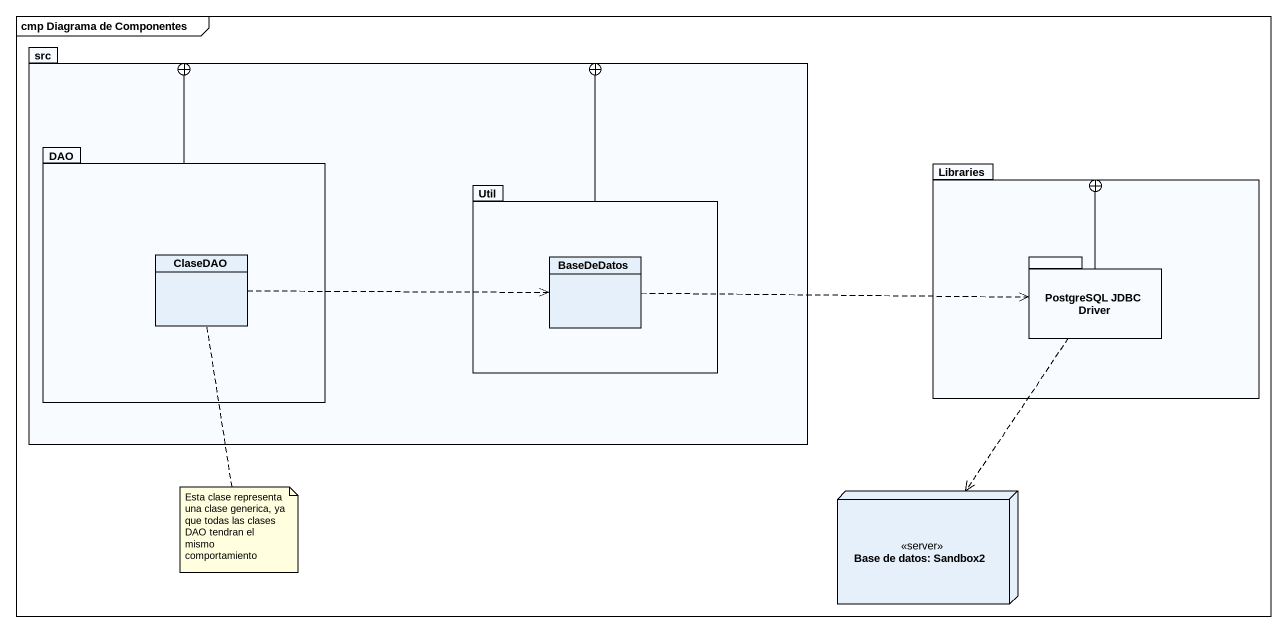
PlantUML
@startuml
mainframe cmp Diagrama de Componentes
allowmixing
hide circle
hide empty members
package src {
  package DAO {
    class ClaseDAO
  }
  package Util {
    class BaseDeDatos
  }
}
package Libraries {
  package "PostgreSQL JDBC Driver" as PostgreSQL_JDBC_Driver {
  }
}
node "Base de datos: Sandbox2" as Base_de_datos_Sandbox2 <<server>>
DAO -right-+ src
Util -left-+ src
ClaseDAO .right.> BaseDeDatos
BaseDeDatos .right.> PostgreSQL_JDBC_Driver
PostgreSQL_JDBC_Driver -up-+ Libraries
PostgreSQL_JDBC_Driver ..> Base_de_datos_Sandbox2
note bottom of ClaseDAO : Esta clase representa una clase generica, ya que todas las clases DAO tendran el mismo comportamiento
@enduml
